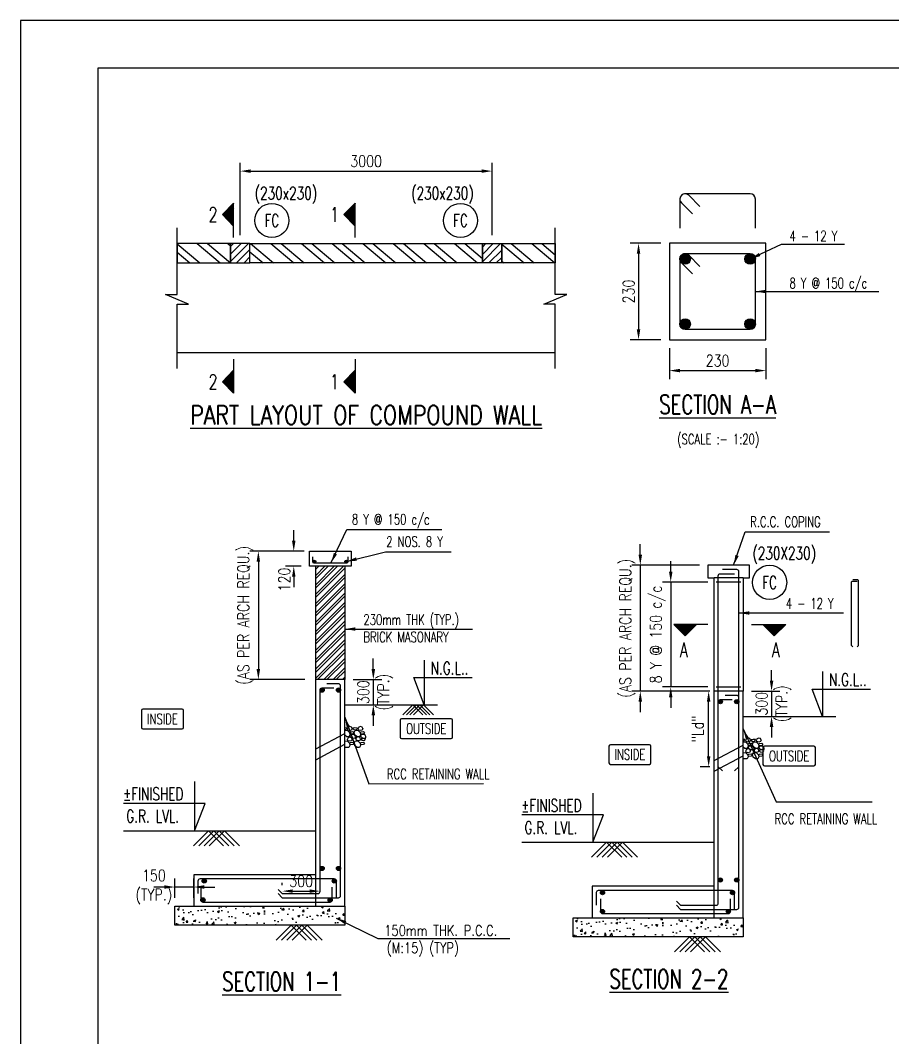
# Model space of a CAD drawing. Extents: x 345615 to 1272425, y -526289 to -156124.
# Drawn here: x 874834 to 895626, y -290520 to -266277 of the extents above; entities that cross this region are included whole.
import ezdxf
from ezdxf.enums import TextEntityAlignment as Align
from ezdxf.lldxf.tags import DXFTag

# ---------------------------------------------------------------- set-up
doc = ezdxf.new("R2010")
doc.units = 0
doc.header["$LTSCALE"] = 500
doc.header["$MEASUREMENT"] = 0
doc.header["$PDMODE"] = 35
doc.header["$PDSIZE"] = -15
doc.layers.get('DEFPOINTS').update_dxf_attribs({"color": 4})
for name, color, linetype in [('NO. BEAM', 3, 'Continuous'), ('S- PILE CAP', 4, 'Continuous'), ('S-BRECK LINE', 8, 'Continuous'), ('S-COLUMN', 1, 'Continuous'), ('S-COLUMN CIRCLE', 9, 'Continuous'), ('S-COLUMN HATCH', 8, 'Continuous'), ('S-COLUMN NO', 2, 'Continuous'), ('S-COLUMN SIZES', 2, 'Continuous'), ('S-CONCRET LINE', 4, 'Continuous'), ('S-DIM-1', 5, 'Continuous'), ('S-FOOTING', 4, 'Continuous'), ('S-HATCH', 253, 'Continuous'), ('S-LEVEL SECTION', 3, 'Continuous'), ('S-PCC', 9, 'Continuous'), ('S-REINFORCEMENT', 6, 'Continuous'), ('S-RETAINING WALL', 6, 'Continuous'), ('S-SECTION MARK', 1, 'Continuous'), ('S-STIRUPS)', 3, 'Continuous'), ('S-TEXT', 2, 'Continuous'), ('S-TEXT-1', 4, 'Continuous'), ('S-TITIL', 6, 'Continuous'), ('s_TITILE', 9, 'Continuous'), ('TITLE', 4, 'Continuous')]:
    doc.layers.add(name, color=color, linetype=linetype)
doc.layers.add('RIDE-PROFILE', color=8, linetype='Continuous', lineweight=25)
doc.styles.add('ROMANS', font='simplex.shx', dxfattribs={"width": 0.8, "height": 275, "bigfont": 'bigfont.shx'})
tags = doc.linetypes.add('HIDDEN', pattern=[0.375, 0.25, -0.125]).pattern_tags.tags
tags[6:7] = [DXFTag(74, 4), DXFTag(75, 0), DXFTag(340, '0'), DXFTag(46, 1.0), DXFTag(50, 0.0), DXFTag(44, 0.0), DXFTag(45, 0.0)]
tags[4:5] = [DXFTag(74, 4), DXFTag(75, 0), DXFTag(340, '0'), DXFTag(46, 1.0), DXFTag(50, 0.0), DXFTag(44, 0.0), DXFTag(45, 0.0)]
doc.dimstyles.new('dim10', dxfattribs={"dimtxt": 250, "dimasz": 250, "dimexe": 200, "dimexo": 200, "dimgap": 100, "dimtad": 1, "dimdec": 0, "dimlfac": 0.1, "dimzin": 0, "dimdsep": 46, "dimtxsty": 'ROMANS', "dimcen": 0, "dimclrd": 5, "dimclre": 5, "dimclrt": 4, "dimadec": 0, "dimazin": 0, "dimtfac": 1, "dimtdec": 0, "dimtix": 1, "dimtofl": 0, "dimtmove": 2, "dimatfit": 3, "dimfxl": 0, "dimtolj": 1, "dimtzin": 0, "dimlwd": -1, "dimlwe": -1, "dimarcsym": 0})
doc.dimstyles.new('dim100', dxfattribs={"dimtxt": 250, "dimasz": 250, "dimexe": 200, "dimexo": 200, "dimgap": 100, "dimtad": 1, "dimdec": 0, "dimzin": 0, "dimdsep": 46, "dimtxsty": 'ROMANS', "dimcen": 0, "dimclrd": 5, "dimclre": 5, "dimclrt": 4, "dimadec": 0, "dimazin": 0, "dimtfac": 1, "dimtdec": 0, "dimtix": 1, "dimtofl": 0, "dimtmove": 2, "dimatfit": 3, "dimfxl": 0, "dimtolj": 1, "dimtzin": 0, "dimlwd": -1, "dimlwe": -1, "dimarcsym": 0})
doc.dimstyles.new('dim33.33', dxfattribs={"dimtxt": 250, "dimasz": 250, "dimexe": 200, "dimexo": 200, "dimgap": 100, "dimtad": 1, "dimdec": 0, "dimlfac": 0.333331, "dimzin": 0, "dimdsep": 46, "dimtxsty": 'ROMANS', "dimcen": 0, "dimclrd": 5, "dimclre": 5, "dimclrt": 4, "dimadec": 0, "dimazin": 0, "dimtfac": 1, "dimtdec": 0, "dimtix": 1, "dimtofl": 0, "dimtmove": 2, "dimatfit": 3, "dimfxl": 0, "dimtolj": 1, "dimtzin": 0, "dimlwd": -1, "dimlwe": -1, "dimarcsym": 0})
doc.dimstyles.new('dim50', dxfattribs={"dimtxt": 250, "dimasz": 250, "dimexe": 200, "dimexo": 200, "dimgap": 100, "dimtad": 1, "dimdec": 0, "dimlfac": 0.5, "dimzin": 0, "dimdsep": 46, "dimtxsty": 'ROMANS', "dimcen": 0, "dimclrd": 5, "dimclre": 5, "dimclrt": 4, "dimadec": 0, "dimazin": 0, "dimtfac": 1, "dimtdec": 0, "dimtix": 1, "dimtofl": 0, "dimtmove": 2, "dimatfit": 3, "dimfxl": 0, "dimtolj": 1, "dimtzin": 0, "dimlwd": -1, "dimlwe": -1, "dimarcsym": 0})
pattern_1 = [(45, (-17436938.6, 1130986.1), (-88.38834765, 88.38834765), [])]

# ---------------------------------------------------------------- blocks, each defined once
blk = doc.blocks.new('*D951')
at = {"layer": 'DEFPOINTS', "color": 0}
for p in [(890304, -271589), (889569, -273889), (890304, -273889)]:
    blk.add_point(p, dxfattribs=at)
at = {"layer": 'S-DIM-1', "color": 5}
for p, q in [((890104, -271589), (889369, -271589)), ((889569, -271839), (889569, -273639)), ((890104, -273889), (889369, -273889))]:
    blk.add_line(p, q, dxfattribs=at)
for points in [[(889527, -271839), (889610, -271839), (889569, -271589)], [(889527, -273639), (889610, -273639), (889569, -273889)]]:
    blk.add_solid(points, dxfattribs=at)
at = {"layer": 'S-DIM-1', "color": 4, "insert": (889331, -272739), "char_height": 275, "attachment_point": 5, "rotation": 90, "style": 'ROMANS'}
blk.add_mtext('\\A1;230', dxfattribs=at)
blk = doc.blocks.new('*D952')
at = {"layer": 'DEFPOINTS', "color": 0}
for p in [(890304, -273889), (892604, -273889), (892604, -274624)]:
    blk.add_point(p, dxfattribs=at)
at = {"layer": 'S-DIM-1', "color": 5}
for p, q in [((890304, -274089), (890304, -274824)), ((892604, -274089), (892604, -274824)), ((890554, -274624), (892354, -274624))]:
    blk.add_line(p, q, dxfattribs=at)
for points in [[(890554, -274582), (890554, -274665), (890304, -274624)], [(892354, -274582), (892354, -274665), (892604, -274624)]]:
    blk.add_solid(points, dxfattribs=at)
at = {"layer": 'S-DIM-1', "color": 4, "insert": (891454, -274386), "char_height": 275, "attachment_point": 5, "style": 'ROMANS'}
blk.add_mtext('\\A1;230', dxfattribs=at)
blk = doc.blocks.new('*D962')
at = {"layer": 'DEFPOINTS', "color": 0}
for p in [(886076, -269870), (880076, -271598, -1), (886076, -271598, -1)]:
    blk.add_point(p, dxfattribs=at)
at = {"layer": 'S-TEXT-1', "color": 5}
for p, q in [((880076, -271398), (880076, -269670)), ((886076, -271398), (886076, -269670)), ((880326, -269870), (885826, -269870))]:
    blk.add_line(p, q, dxfattribs=at)
for points in [[(880326, -269828), (880326, -269912), (880076, -269870)], [(885826, -269828), (885826, -269912), (886076, -269870)]]:
    blk.add_solid(points, dxfattribs=at)
at = {"layer": 'S-TEXT-1', "color": 4, "insert": (883076, -269632), "char_height": 275, "attachment_point": 5, "style": 'ROMANS'}
blk.add_mtext('\\A1;3000', dxfattribs=at)
blk = doc.blocks.new('*D963')
at = {"layer": 'DEFPOINTS', "color": 0}
for p in [(881802, -278927), (880507, -281987), (881817, -281987)]:
    blk.add_point(p, dxfattribs=at)
at = {"layer": 'S-DIM-1', "color": 5}
for p, q in [((881602, -278927), (880307, -278927)), ((881617, -281987), (880307, -281987))]:
    blk.add_line(p, q, dxfattribs=at)
at = {"layer": 'S-DIM-1', "color": 5, "lineweight": -3}
blk.add_line((880507, -279177), (880507, -281737), dxfattribs=at)
at = {"layer": 'S-DIM-1', "color": 5}
for points in [[(880465, -279177), (880548, -279177), (880507, -278927)], [(880465, -281737), (880548, -281737), (880507, -281987)]]:
    blk.add_solid(points, dxfattribs=at)
at = {"layer": 'S-DIM-1', "color": 4, "insert": (880197, -280457), "char_height": 275, "attachment_point": 5, "rotation": 90, "style": 'ROMANS'}
blk.add_mtext('\\A1;(AS PER ARCH REQU.)', dxfattribs=at)
blk = doc.blocks.new('*D964')
at = {"layer": 'DEFPOINTS', "color": 0}
for p in [(878517, -286930), (878517, -287387), (878967, -287387)]:
    blk.add_point(p, dxfattribs=at)
at = {"layer": 'S-DIM-1', "color": 5}
for p, q in [((878517, -287187), (878517, -286730)), ((878967, -287187), (878967, -286730))]:
    blk.add_line(p, q, dxfattribs=at)
at = {"layer": 'S-DIM-1', "color": 5, "lineweight": -3}
for p, q in [((878267, -286930), (878017, -286930)), ((878967, -286930), (878517, -286930)), ((879217, -286930), (879467, -286930))]:
    blk.add_line(p, q, dxfattribs=at)
at = {"layer": 'S-DIM-1', "color": 5}
for points in [[(878267, -286888), (878267, -286971), (878517, -286930)], [(879217, -286888), (879217, -286971), (878967, -286930)]]:
    blk.add_solid(points, dxfattribs=at)
at = {"layer": 'S-DIM-1', "color": 4, "insert": (878017, -286930), "char_height": 275, "attachment_point": 5, "style": 'ROMANS'}
blk.add_mtext('\\A1;150\\P(TYP.)', dxfattribs=at)
blk = doc.blocks.new('*D965')
at = {"layer": 'DEFPOINTS', "color": 0}
for p in [(881727, -278927), (881351, -279287), (881727, -279287)]:
    blk.add_point(p, dxfattribs=at)
at = {"layer": 'S-DIM-1', "color": 5}
for p, q in [((881351, -278677), (881351, -278427)), ((881527, -278927), (881151, -278927)), ((881527, -279287), (881151, -279287)), ((881351, -279537), (881351, -279787))]:
    blk.add_line(p, q, dxfattribs=at)
for points in [[(881309, -278677), (881392, -278677), (881351, -278927)], [(881309, -279537), (881392, -279537), (881351, -279287)]]:
    blk.add_solid(points, dxfattribs=at)
at = {"layer": 'S-DIM-1', "color": 4, "insert": (881126, -279602), "char_height": 275, "attachment_point": 5, "rotation": 90, "style": 'ROMANS'}
blk.add_mtext('\\A1;120', dxfattribs=at)
blk = doc.blocks.new('*D966')
at = {"layer": 'DEFPOINTS', "color": 0}
for p in [(891220, -279263), (889611, -282263), (891370, -282263)]:
    blk.add_point(p, dxfattribs=at)
at = {"layer": 'S-DIM-1', "color": 5, "lineweight": -3}
for p, q in [((889611, -279013), (889611, -278763)), ((889611, -279263), (889611, -282263)), ((889611, -282513), (889611, -282763))]:
    blk.add_line(p, q, dxfattribs=at)
at = {"layer": 'S-DIM-1', "color": 5}
for p, q in [((891020, -279263), (889411, -279263)), ((891170, -282263), (889411, -282263))]:
    blk.add_line(p, q, dxfattribs=at)
for points in [[(889569, -279013), (889652, -279013), (889611, -279263)], [(889569, -282513), (889652, -282513), (889611, -282263)]]:
    blk.add_solid(points, dxfattribs=at)
at = {"layer": 'S-DIM-1', "color": 4, "insert": (889301, -280763), "char_height": 275, "attachment_point": 5, "rotation": 90, "style": 'ROMANS'}
blk.add_mtext('\\A1;(AS PER ARCH REQU.)', dxfattribs=at)
blk = doc.blocks.new('*D967')
at = {"layer": 'DEFPOINTS', "color": 0}
for p in [(891420, -279663), (890336, -282163), (891420, -282163)]:
    blk.add_point(p, dxfattribs=at)
at = {"layer": 'S-DIM-1', "color": 5, "lineweight": -3}
for p, q in [((890336, -279413), (890336, -279163)), ((890336, -279663), (890336, -282163)), ((890336, -282413), (890336, -282663))]:
    blk.add_line(p, q, dxfattribs=at)
at = {"layer": 'S-DIM-1', "color": 5}
for p, q in [((891220, -279663), (890136, -279663)), ((891220, -282163), (890136, -282163))]:
    blk.add_line(p, q, dxfattribs=at)
for points in [[(890294, -279413), (890378, -279413), (890336, -279663)], [(890294, -282413), (890378, -282413), (890336, -282163)]]:
    blk.add_solid(points, dxfattribs=at)
at = {"layer": 'S-DIM-1', "color": 4, "insert": (890027, -280913), "char_height": 275, "attachment_point": 5, "rotation": 90, "style": 'ROMANS'}
blk.add_mtext('\\A1;8 Y @ 150 c/c', dxfattribs=at)
blk = doc.blocks.new('*D970')
at = {"color": 5}
for p, q in [((891270, -282263), (891040, -282263)), ((891240, -283813), (891240, -282513)), ((891270, -284063), (891040, -284063))]:
    blk.add_line(p, q, dxfattribs=at)
for points in [[(891198, -282513), (891281, -282513), (891240, -282263)], [(891198, -283813), (891281, -283813), (891240, -284063)]]:
    blk.add_solid(points, dxfattribs=at)
at = {"layer": 'DEFPOINTS', "color": 0}
for p in [(891240, -282263), (891470, -282263), (891470, -284063)]:
    blk.add_point(p, dxfattribs=at)
at = {"color": 4, "insert": (890976, -283163), "char_height": 275, "attachment_point": 5, "rotation": 90, "style": 'ROMANS'}
blk.add_mtext('\\A1;"Ld"', dxfattribs=at)
blk = doc.blocks.new('*D971')
at = {"color": 5}
for p, q in [((881077, -286887), (881077, -286827)), ((881327, -287027), (881727, -287027)), ((881977, -286887), (881977, -286827))]:
    blk.add_line(p, q, dxfattribs=at)
for points in [[(881327, -286986), (881327, -287069), (881077, -287027)], [(881727, -286986), (881727, -287069), (881977, -287027)]]:
    blk.add_solid(points, dxfattribs=at)
at = {"layer": 'DEFPOINTS', "color": 0}
for p in [(881977, -287027), (881077, -287087), (881977, -287087)]:
    blk.add_point(p, dxfattribs=at)
at = {"color": 4, "insert": (881527, -286790), "char_height": 275, "attachment_point": 5, "style": 'ROMANS'}
blk.add_mtext('\\A1;300', dxfattribs=at)
blk = doc.blocks.new('A$C1DFA76C7')
at = {"color": 253, "linetype": 'Continuous'}
for p, q in [((-118, 485), (-78, 497)), ((-78, 497), (-37, 482)), ((136, 485), (176, 497)), ((176, 497), (217, 482)), ((-207, 258), (-179, 309)), ((-207, 228), (-207, 258)), ((-179, 309), (-113, 309)), ((-149, 378), (-174, 352)), ((-174, 352), (-154, 322)), ((-154, 322), (-90, 314)), ((-98, 370), (-149, 378)), ((-90, 251), (-144, 223)), ((-136, 449), (-121, 413)), ((-134, 449), (-118, 485)), ((-121, 413), (-78, 401)), ((-113, 309), (-80, 286)), ((-78, 352), (-98, 370)), ((-90, 314), (-78, 337)), ((-80, 286), (-90, 251)), ((-78, 401), (-35, 413)), ((-75, 355), (-78, 302)), ((-78, 337), (-78, 352)), ((-78, 302), (-57, 253)), ((-17, 408), (-75, 355)), ((-66, 239), (-26, 251)), ((-57, 253), (-4, 251)), ((-37, 482), (-22, 449)), ((-35, 413), (-22, 449)), ((-26, 251), (15, 236)), ((44, 403), (-17, 408)), ((-4, 449), (4, 469)), ((24, 418), (-4, 449)), ((-4, 251), (52, 294)), ((52, 474), (4, 469)), ((82, 424), (24, 418)), ((29, 258), (75, 309)), ((47, 228), (29, 258)), ((72, 358), (44, 403)), ((103, 462), (52, 474)), ((52, 294), (72, 358)), ((75, 309), (141, 309)), ((105, 378), (80, 352)), ((80, 352), (100, 322)), ((105, 449), (82, 424)), ((100, 322), (164, 314)), ((105, 449), (103, 462)), ((156, 370), (105, 378)), ((164, 251), (110, 223)), ((118, 449), (133, 413)), ((120, 449), (136, 485)), ((133, 413), (176, 401)), ((136, 231), (176, 243)), ((141, 309), (174, 286)), ((176, 352), (156, 370)), ((164, 314), (176, 337)), ((174, 286), (164, 251)), ((176, 401), (219, 413)), ((179, 355), (176, 302)), ((176, 337), (176, 352)), ((176, 302), (197, 253)), ((176, 243), (217, 228)), ((237, 408), (179, 355)), ((197, 253), (250, 251)), ((217, 482), (232, 449)), ((219, 413), (232, 449)), ((289, 404), (237, 408)), ((250, 449), (258, 469)), ((278, 418), (250, 449)), ((250, 251), (289, 281)), ((289, 473), (258, 469)), ((289, 420), (278, 418)), ((-144, 223), (-207, 228)), ((-201, 197), (-193, 217)), ((-173, 166), (-201, 197)), ((-145, 222), (-193, 217)), ((-149, 124), (-174, 98)), ((-174, 98), (-154, 68)), ((-114, 171), (-173, 166)), ((-154, 68), (-90, 60)), ((-98, 116), (-149, 124)), ((-94, 209), (-145, 222)), ((-92, 197), (-114, 171)), ((-78, 98), (-98, 116)), ((-92, 197), (-94, 209)), ((-90, 60), (-78, 83)), ((-84, 203), (-69, 168)), ((-82, 203), (-66, 239)), ((-75, 101), (-78, 48)), ((-78, 83), (-78, 98)), ((-78, 48), (-58, 0)), ((-17, 154), (-75, 101)), ((-69, 168), (-26, 155)), ((-26, 155), (17, 168)), ((44, 149), (-17, 154)), ((0, 0), (52, 40)), ((15, 236), (30, 203)), ((17, 168), (30, 203)), ((72, 104), (44, 149)), ((110, 223), (47, 228)), ((52, 40), (72, 104)), ((105, 124), (80, 98)), ((80, 98), (100, 68)), ((100, 68), (164, 60)), ((156, 116), (105, 124)), ((118, 195), (133, 159)), ((120, 195), (136, 231)), ((133, 159), (176, 147)), ((176, 98), (156, 116)), ((164, 60), (176, 83)), ((176, 147), (219, 159)), ((179, 101), (176, 48)), ((176, 83), (176, 98)), ((176, 48), (196, 0)), ((237, 154), (179, 101)), ((217, 228), (232, 195)), ((219, 159), (232, 195)), ((289, 150), (237, 154))]:
    blk.add_line(p, q, dxfattribs=at)
at = {"color": 253}
for p, q in [((196, 0), (289, 0, -10)), ((-58, 0), (0, 0))]:
    blk.add_line(p, q, dxfattribs=at)
blk = doc.blocks.new('*D994')
at = {"layer": 'DEFPOINTS', "color": 0}
for p in [(892060, -282263, -146076), (892060, -282863, -146076), (892739, -282863)]:
    blk.add_point(p, dxfattribs=at)
at = {"layer": 'S-DIM-1', "color": 5, "lineweight": -3}
for p, q in [((892739, -282013), (892739, -281763)), ((892739, -282263), (892739, -282863)), ((892739, -283113), (892739, -283363))]:
    blk.add_line(p, q, dxfattribs=at)
at = {"layer": 'S-DIM-1', "color": 5}
for p, q in [((892260, -282263), (892939, -282263)), ((892260, -282863), (892939, -282863))]:
    blk.add_line(p, q, dxfattribs=at)
for points in [[(892698, -282013), (892781, -282013), (892739, -282263)], [(892698, -283113), (892781, -283113), (892739, -282863)]]:
    blk.add_solid(points, dxfattribs=at)
at = {"layer": 'S-DIM-1', "color": 4, "char_height": 275, "rotation": 90, "style": 'ROMANS'}
for s, insert, attachment_point in [('\\A1;(TYP.)', (892839, -282563), 2), ('\\A1;300', (892639, -282563), 8)]:
    blk.add_mtext(s, dxfattribs=dict(at, insert=insert, attachment_point=attachment_point))
blk = doc.blocks.new('*D995')
at = {"layer": 'DEFPOINTS', "color": 0}
for p in [(882567, -281987, -146076), (882567, -282587, -146076), (883247, -282587)]:
    blk.add_point(p, dxfattribs=at)
at = {"layer": 'S-DIM-1', "color": 5, "lineweight": -3}
for p, q in [((883247, -281737), (883247, -281487)), ((883247, -281987), (883247, -282587)), ((883247, -282837), (883247, -283087))]:
    blk.add_line(p, q, dxfattribs=at)
at = {"layer": 'S-DIM-1', "color": 5}
for p, q in [((882767, -281987), (883447, -281987)), ((882767, -282587), (883447, -282587))]:
    blk.add_line(p, q, dxfattribs=at)
for points in [[(883205, -281737), (883289, -281737), (883247, -281987)], [(883205, -282837), (883289, -282837), (883247, -282587)]]:
    blk.add_solid(points, dxfattribs=at)
at = {"layer": 'S-DIM-1', "color": 4, "char_height": 275, "rotation": 90, "style": 'ROMANS'}
for s, insert, attachment_point in [('\\A1;(TYP.)', (883347, -282287), 2), ('\\A1;300', (883147, -282287), 8)]:
    blk.add_mtext(s, dxfattribs=dict(at, insert=insert, attachment_point=attachment_point))
blk = doc.blocks.new('zw$155A')
at = {"layer": 's_TITILE', "color": 7}
blk.add_lwpolyline([(0, 0), (88000, 0), (88000, 58000), (0, 58000)], close=True, dxfattribs=at)
at = {"layer": 's_TITILE', "color": 1}
blk.add_lwpolyline([(1300, 800), (78500, 800), (78500, 57200), (1300, 57200)], close=True, dxfattribs=at)

msp = doc.modelspace()

# ---------------------------------------------------------------- hatches: boundary and pattern name
at = {"layer": 'S-COLUMN HATCH'}
h = msp.add_hatch(dxfattribs=at)
h.set_pattern_fill('ANSI31', color=256, scale=1000, angle=360, style=0)
h.set_pattern_definition(pattern_1)
h.paths.add_polyline_path([(879846.396, -272057.994), (880306.396, -272057.994), (880306.396, -271597.994), (879846.396, -271597.994)])
h = msp.add_hatch(dxfattribs=at)
h.set_pattern_fill('ANSI31', color=256, scale=1000, angle=360, style=0)
h.set_pattern_definition(pattern_1)
h.paths.add_polyline_path([(886306.396, -272057.994), (885846.396, -272057.994), (885846.396, -271597.994), (886306.396, -271597.994)])
at = {"layer": 'S-HATCH'}
h = msp.add_hatch(dxfattribs=at)
h.set_pattern_fill('ANSI32', color=256, scale=1250, angle=275, style=0)
h.set_pattern_definition([(320, (-15551411.7, 836633.3), (301.306692, 359.083333), []), (320, (-15551392.4, 836413.17), (301.306692, 359.083333), [])])
h.paths.add_polyline_path([(879846.396, -272057.994), (879846.396, -271597.994), (878568.402, -271597.994), (878568.402, -272057.994)])
h = msp.add_hatch(dxfattribs=at)
h.set_pattern_fill('ANSI32', color=256, scale=1250, angle=275, style=0)
h.set_pattern_definition([(320, (-15552574.67, 836633.3), (301.306692, 359.083333), []), (320, (-15552555.4, 836413.17), (301.306692, 359.083333), [])])
h.paths.add_polyline_path([(880306.396, -272057.994), (880306.396, -271597.994), (885846.396, -271597.994), (885846.396, -272057.994)])
h = msp.add_hatch(dxfattribs=at)
h.set_pattern_fill('ANSI32', color=256, scale=1250, angle=275, style=0)
h.set_pattern_definition([(320, (-15556568.62, 836633.3), (301.306692, 359.083333), []), (320, (-15556549.36, 836413.17), (301.306692, 359.083333), [])])
h.paths.add_polyline_path([(886306.396, -272057.994), (886306.396, -271597.994), (887584.389, -271597.994), (887584.389, -272057.994)])
h = msp.add_hatch(dxfattribs=at)
h.set_pattern_fill('ANSI32', color=256, scale=420, style=0)
h.set_pattern_definition([(45, (-7809319.99, 118816.46), (-111.369318, 111.369318), []), (45, (-7809245.74, 118816.46), (-111.369318, 111.369318), [])])
h.paths.add_polyline_path([(882567.302, -280637.155), (882567.302, -279287.155), (881877.302, -279287.155), (881877.302, -280637.155)])
h.paths.add_polyline_path([(882567.302, -280637.155), (881877.302, -280637.155), (881877.302, -281987.155), (882567.302, -281987.155)])
at = {"layer": 'S-PCC', "linetype": 'ByBlock'}
h = msp.add_hatch(dxfattribs=at)
h.set_pattern_fill('AR-CONC,_O', color=256, scale=66.666667)
h.set_pattern_definition([(50, (-16222040.12, 123940), (478.173455, -41.834757), [50, -550]), (355, (-16222040.1, 123940), (-92.500889, 501.461422), [40, -440]), (100.4514445, (-16222000.28, 123936.53), (385.672564, 459.626661), [42.493461, -467.428075]), (46.1842, (-16222040.1, 124073.35), (711.49422, -110.346187), [75, -825]), (96.6356355, (-16221980.8, 124064.15), (623.107964, 649.4124), [63.740228, -701.142507]), (351.184164, (-16222040.1, 124073.35), (623.107963, 649.4124), [60, -660]), (21, (-16221973.46, 124040), (397.938035, -268.412594), [50, -550]), (326, (-16221973.46, 124040), (162.210221, 483.433363), [40, -440]), (71.4514447, (-16221940.3, 124017.65), (560.148251, 215.020769), [42.49346, -467.428075]), (37.5, (-16222040.12, 123940.02), (8.1065702, 221.9292359), [0, -434.6666667, 0, -446.6666667, 0, -441.6666667]), (7.5, (-16222040.12, 123940.02), (175.3796916, 262.9411413), [0, -254.6666667, 0, -424.6666667, 0, -168.3333333]), (327.5, (-16222188.79, 123940.02), (355.8816241, -15.0365812), [0, -166.6666667, 0, -520, 0, -690]), (317.5, (-16222255.46, 123940), (388.7907796, 66.736655), [0, -216.6666667, 0, -345.3333333, 0, -490])])
h.paths.add_polyline_path([(878517.302, -287837.252), (878517.302, -287387.252), (882567.302, -287387.155), (882567.302, -287837.155)])
h = msp.add_hatch(dxfattribs=at)
h.set_pattern_fill('AR-CONC,_O', color=256, scale=66.666667)
h.set_pattern_definition([(50, (-16212547.86, 123663.67), (478.173455, -41.834757), [50, -550]), (355, (-16212547.86, 123663.67), (-92.500889, 501.461422), [40, -440]), (100.4514445, (-16212508, 123660.2), (385.672564, 459.626661), [42.493461, -467.428075]), (46.1842, (-16212547.86, 123797), (711.49422, -110.346187), [75, -825]), (96.6356355, (-16212488.6, 123787.8), (623.107964, 649.4124), [63.740228, -701.142507]), (351.184164, (-16212547.9, 123797), (623.107963, 649.4124), [60, -660]), (21, (-16212481.2, 123763.67), (397.938035, -268.412594), [50, -550]), (326, (-16212481.2, 123763.67), (162.210221, 483.433363), [40, -440]), (71.4514447, (-16212448.04, 123741.3), (560.148251, 215.020769), [42.49346, -467.428075]), (37.5, (-16212547.86, 123663.67), (8.1065702, 221.9292359), [0, -434.6666667, 0, -446.6666667, 0, -441.6666667]), (7.5, (-16212547.86, 123663.67), (175.3796916, 262.9411413), [0, -254.6666667, 0, -424.6666667, 0, -168.3333333]), (327.5, (-16212696.53, 123663.67), (355.8816241, -15.0365812), [0, -166.6666667, 0, -520, 0, -690]), (317.5, (-16212763.2, 123663.67), (388.7907796, 66.736655), [0, -216.6666667, 0, -345.3333333, 0, -490])])
h.paths.add_polyline_path([(888009.562, -288113.594), (888009.562, -287663.594), (892059.562, -287663.497), (892059.562, -288113.497)])
at = {"layer": 'S-SECTION MARK'}
h = msp.add_hatch(dxfattribs=at)
h.set_pattern_fill('ANSI31', color=256, scale=172.406964, angle=270, style=0)
h.set_pattern_definition([(315, (878078.542, -195195.843), (15.2387667, 15.2387667), [])])
h.paths.add_polyline_path([(879650.391, -270907.001), (879917.52, -270635.136), (879917.52, -271178.867)])
h = msp.add_hatch(dxfattribs=at)
h.set_pattern_fill('ANSI31', color=256, scale=172.406964, angle=270, style=0)
h.set_pattern_definition([(315, (880973.85, -195195.843), (15.2387667, 15.2387667), [])])
h.paths.add_polyline_path([(882545.698, -270907.001), (882812.828, -270635.136), (882812.828, -271178.867)])
h = msp.add_hatch(dxfattribs=at)
h.set_pattern_fill('ANSI31', color=256, scale=172.406964, angle=270, style=0)
h.set_pattern_definition([(315, (878078.542, -197105.843), (15.2387667, 15.2387667), [])])
h.paths.add_polyline_path([(879650.391, -274888.986), (879917.52, -275160.852), (879917.52, -274617.121)])
h = msp.add_hatch(dxfattribs=at)
h.set_pattern_fill('ANSI31', color=256, scale=172.406964, angle=270, style=0)
h.set_pattern_definition([(315, (880973.85, -197105.843), (15.2387667, 15.2387667), [])])
h.paths.add_polyline_path([(882545.698, -274888.986), (882812.828, -275160.852), (882812.828, -274617.121)])
at = {"layer": 'S-SECTION MARK', "ltscale": 5}
h = msp.add_hatch(dxfattribs=at)
h.set_pattern_fill('ANSI31', color=256, scale=172.406964, angle=180, style=0)
h.set_pattern_definition([(225, (967455.69, -278836.063), (15.2387667, -15.2387667), [])])
h.paths.add_polyline_path([(890678.569, -280942.17), (890406.704, -280675.041), (890950.434, -280675.041)])
h = msp.add_hatch(dxfattribs=at)
h.set_pattern_fill('ANSI31', color=256, scale=172.406964, angle=180, style=0)
h.set_pattern_definition([(225, (967401.692, -278836.063), (15.2387667, -15.2387667), [])])
h.paths.add_polyline_path([(892804.551, -280942.17), (893076.417, -280675.041), (892532.686, -280675.041)])

# ---------------------------------------------------------------- linework, layer by layer
at = {"layer": 'NO. BEAM', "color": 7}
for points, elevation in [([(878687.257, -282692.272), (877753.924, -282692.272, 0.414213562), (877720.59, -282725.605), (877720.59, -283125.605, 0.414213562), (877753.924, -283158.939), (878687.257, -283158.939, 0.414213562), (878720.59, -283125.605), (878720.59, -282725.605, 0.414213562)], 48.674), ([(885099.795, -282923.561), (883916.461, -282923.561, 0.414213562), (883883.128, -282956.895), (883883.128, -283356.895, 0.414213562), (883916.461, -283390.228), (885099.795, -283390.228, 0.414213562), (885133.128, -283356.895), (885133.128, -282956.895, 0.414213562)], 48.674), ([(889829.748, -283540.165), (888896.415, -283540.165, 0.414213562), (888863.081, -283573.498), (888863.081, -283973.498, 0.414213562), (888896.415, -284006.832), (889829.748, -284006.832, 0.414213562), (889863.081, -283973.498), (889863.081, -283573.498, 0.414213562)], -146066.97), ([(893750.585, -283574.695), (892567.252, -283574.695, 0.414213562), (892533.919, -283608.029), (892533.919, -284008.029, 0.414213562), (892567.252, -284041.362), (893750.585, -284041.362, 0.414213562), (893783.919, -284008.029), (893783.919, -283608.029, 0.414213562)], -146066.97)]:
    msp.add_lwpolyline(points, format="xyb", close=True, dxfattribs=dict(at, elevation=elevation))
at = {"layer": 'RIDE-PROFILE', "color": 2, "linetype": 'HIDDEN', "ltscale": 1000}
for p, q in [((881877.302, -283640.521, 9.871), (882567.302, -283273.178, 9.871)), ((881877.302, -283895.421, 9.871), (882567.302, -283528.077, 9.871)), ((891369.563, -283916.863, -146105.773), (892059.563, -283549.52, -146105.773)), ((891369.563, -284171.763, -146105.773), (892059.563, -283804.419, -146105.773))]:
    msp.add_line(p, q, dxfattribs=at)
at = {"layer": 'S- PILE CAP', "color": 8, "linetype": 'HIDDEN', "ltscale": 1500}
for p, q in [((881877.302, -287387.155, 9.84), (881877.302, -286637.155, 9.84)), ((891369.562, -287663.497, -146105.804), (891369.562, -286913.497, -146105.804))]:
    msp.add_line(p, q, dxfattribs=at)
at = {"layer": 'S-BRECK LINE', "elevation": -1.253}
for points in [[(878568.402, -274572.994), (878568.402, -273038.493), (878843.149, -273038.493), (878293.654, -272812.862), (878568.402, -272812.862), (878568.402, -271222.994)], [(887584.389, -274572.994), (887584.389, -273038.493), (887309.642, -273038.493), (887859.137, -272812.862), (887584.389, -272812.862), (887584.389, -271222.994)]]:
    msp.add_lwpolyline(points, dxfattribs=at)
at = {"layer": 'S-COLUMN', "color": 4}
for p, q in [((881877.302, -281948.152, 9.84), (881877.302, -279287.155, 9.84)), ((891369.562, -282224.493, -146105.804), (891369.562, -279563.497, -146105.804))]:
    msp.add_line(p, q, dxfattribs=at)
at = {"layer": 'S-COLUMN', "color": 8, "linetype": 'HIDDEN', "ltscale": 750}
msp.add_line((892059.562, -279563.497, -146105.804), (891369.562, -279563.497, -146105.804), dxfattribs=at)
at = {"layer": 'S-COLUMN', "elevation": -1.253}
for points in [[(879846.396, -272057.994), (880306.396, -272057.994), (880306.396, -271597.994), (879846.396, -271597.994)], [(886306.396, -272057.994), (885846.396, -272057.994), (885846.396, -271597.994), (886306.396, -271597.994)]]:
    msp.add_lwpolyline(points, close=True, dxfattribs=at)
at = {"layer": 'S-COLUMN', "color": 4, "ltscale": 5, "elevation": 9.84}
msp.add_lwpolyline([(890303.843, -271588.744), (890303.843, -273888.744), (892603.843, -273888.744), (892603.843, -271588.744)], close=True, dxfattribs=at)
at = {"layer": 'S-COLUMN', "color": 4}
for points, elevation in [([(881877.302, -281987.155), (881877.302, -279287.155)], 9.84), ([(882567.302, -279287.155), (882567.302, -281987.155)], 9.84), ([(891369.562, -282263.497), (891369.562, -279563.497)], -146105.804), ([(892059.562, -279563.497), (892059.562, -282263.497)], -146105.804)]:
    msp.add_lwpolyline(points, dxfattribs=dict(at, elevation=elevation))
at = {"layer": 'S-COLUMN CIRCLE'}
for centre in [(880828.921, -271045.519, -1.253), (885323.87, -271045.519, -1.253), (892692.087, -279671.023, -146105.804)]:
    msp.add_circle(centre, 407.525, dxfattribs=at)
at = {"layer": 'S-CONCRET LINE'}
msp.add_line((887584.389, -274197.994, -1.253), (878568.402, -274197.994, -1.253), dxfattribs=at)
for points, elevation in [([(879846.396, -272057.994), (879846.396, -271597.994), (878568.402, -271597.994), (878568.402, -272057.994)], -1.253), ([(880306.396, -272057.994), (880306.396, -271597.994), (885846.396, -271597.994), (885846.396, -272057.994)], -1.253), ([(886306.396, -272057.994), (886306.396, -271597.994), (887584.389, -271597.994), (887584.389, -272057.994)], -1.253), ([(881727.302, -279287.155), (881727.302, -278927.155), (882717.302, -278927.155), (882717.302, -279287.155)], 9.84)]:
    msp.add_lwpolyline(points, close=True, dxfattribs=dict(at, elevation=elevation))
at = {"layer": 'S-CONCRET LINE', "elevation": -146105.804}
for points in [[(891219.562, -279263.497), (891219.562, -279563.497), (891369.562, -279563.497)], [(892059.562, -279563.497), (892209.562, -279563.497), (892209.562, -279263.497), (891219.562, -279263.497)]]:
    msp.add_lwpolyline(points, dxfattribs=at)
at = {"layer": 'S-FOOTING'}
for points, elevation in [([(881877.302, -286637.155), (878967.302, -286637.252), (878967.302, -287387.252), (882567.302, -287387.155)], 9.84), ([(891369.562, -286913.497), (888459.562, -286913.594), (888459.562, -287663.594), (892059.562, -287663.497)], -146105.804)]:
    msp.add_lwpolyline(points, dxfattribs=dict(at, elevation=elevation))
at = {"layer": 'S-LEVEL SECTION'}
for p, q in [((882567.302, -282587.155, 9.84), (884777.004, -282587.155, 9.84)), ((892059.563, -282863.497, -146105.804), (894269.264, -282863.497, -146105.804)), ((877291.56, -285587.155, 9.84), (881877.302, -285587.155, 9.84)), ((886783.821, -285863.497, -146105.804), (891369.563, -285863.497, -146105.804))]:
    msp.add_line(p, q, dxfattribs=at)
for points, elevation in [([(884462.061, -281520.817), (884462.061, -282587.155), (884212.061, -281937.155), (885605.792, -281937.155)], 9.84), ([(893954.322, -281797.159), (893954.322, -282863.497), (893704.322, -282213.497), (895098.053, -282213.497)], -146105.804), ([(878988.65, -284416.756), (878988.65, -285587.155), (879238.65, -284937.155), (877292.301, -284937.155)], 9.84), ([(888480.91, -284693.098), (888480.91, -285863.497), (888730.91, -285213.497), (886784.562, -285213.497)], -146105.804)]:
    msp.add_lwpolyline(points, dxfattribs=dict(at, elevation=elevation))
at = {"layer": 'S-PCC'}
for points, elevation in [([(884426.985, -282825.804), (884188.337, -282587.155), (883949.688, -282825.804)], 9.84), ([(884511.36, -282825.804), (884272.712, -282587.155), (884034.063, -282825.804)], 9.84), ([(884595.735, -282825.804), (884357.087, -282587.155), (884118.438, -282825.804)], 9.84), ([(884680.11, -282825.804), (884441.462, -282587.155), (884202.813, -282825.804)], 9.84), ([(878958.377, -285945.128), (879316.35, -285587.155), (879674.323, -285945.128)], 9.84), ([(879084.94, -285945.128), (879442.913, -285587.155), (879800.886, -285945.128)], 9.84), ([(879211.502, -285945.128), (879569.475, -285587.155), (879927.448, -285945.128)], 9.84), ([(879338.065, -285945.128), (879696.038, -285587.155), (880054.011, -285945.128)], 9.84), ([(888450.638, -286221.47), (888808.611, -285863.497), (889166.583, -286221.47)], -146105.804), ([(888577.2, -286221.47), (888935.173, -285863.497), (889293.146, -286221.47)], -146105.804), ([(888703.763, -286221.47), (889061.736, -285863.497), (889419.708, -286221.47)], -146105.804), ([(888830.325, -286221.47), (889188.298, -285863.497), (889546.271, -286221.47)], -146105.804), ([(881649.067, -288195.162), (881291.094, -287837.19), (880933.122, -288195.162)], 9.84), ([(881775.63, -288195.162), (881417.657, -287837.19), (881059.684, -288195.162)], 9.84), ([(881902.192, -288195.162), (881544.219, -287837.19), (881186.247, -288195.162)], 9.84), ([(882028.755, -288195.162), (881670.782, -287837.19), (881312.809, -288195.162)], 9.84), ([(891141.326, -288471.504), (890783.354, -288113.531), (890425.381, -288471.504)], -146105.804), ([(891267.889, -288471.504), (890909.916, -288113.531), (890551.943, -288471.504)], -146105.804), ([(891394.451, -288471.504), (891036.479, -288113.531), (890678.506, -288471.504)], -146105.804), ([(891521.014, -288471.504), (891163.041, -288113.531), (890805.068, -288471.504)], -146105.804)]:
    msp.add_lwpolyline(points, dxfattribs=dict(at, elevation=elevation))
for points, elevation in [([(878517.302, -287837.252), (878517.302, -287387.252), (882567.302, -287387.155), (882567.302, -287837.155)], 9.84), ([(888009.562, -288113.594), (888009.562, -287663.594), (892059.562, -287663.497), (892059.562, -288113.497)], -146105.804)]:
    msp.add_lwpolyline(points, close=True, dxfattribs=dict(at, elevation=elevation))
at = {"layer": 'S-REINFORCEMENT', "color": 8, "const_width": 125, "elevation": 9.84}
for points in [[(890678.843, -271901.231, -1), (890678.843, -272026.231, -1)], [(892228.845, -271901.232, 1), (892228.845, -272026.232, 1)], [(890678.842, -273576.256, 1), (890678.842, -273451.256, 1)], [(892228.845, -273576.256, -1), (892228.845, -273451.256, -1)]]:
    msp.add_lwpolyline(points, format="xyb", close=True, dxfattribs=at)
at = {"layer": 'S-REINFORCEMENT', "color": 5, "elevation": 9.84}
msp.add_lwpolyline([(882642.302, -279062.155), (882642.302, -279174.655, -0.414213562), (882604.802, -279212.155), (881839.802, -279212.155, -0.414213562), (881802.302, -279174.655), (881802.302, -279062.155)], format="xyb", dxfattribs=at)
at = {"layer": 'S-REINFORCEMENT', "color": 5, "const_width": 37.5, "elevation": 9.84}
for points in [[(881821.052, -279174.655, 1), (881858.552, -279174.655, 1)], [(882623.552, -279174.655, -1), (882586.052, -279174.655, -1)]]:
    msp.add_lwpolyline(points, format="xyb", close=True, dxfattribs=at)
at = {"layer": 'S-REINFORCEMENT', "color": 5, "ltscale": 10}
for points, elevation in [([(891469.562, -284063.497), (891569.562, -284163.497), (891469.562, -284063.497), (891469.562, -279513.497, -0.414213562), (891519.562, -279463.497), (891859.562, -279463.497)], -146105.804), ([(891859.562, -284163.497), (891959.562, -284063.497), (891959.562, -279413.497, 0.414213562), (891909.562, -279363.497), (891569.562, -279363.497)], -146105.804), ([(894646.062, -281176.026), (894679.395, -281209.36), (894646.062, -281176.026), (894646.062, -279659.36, -0.414213562), (894662.728, -279642.693), (894776.062, -279642.693)], -146105.804), ([(894776.062, -281209.36), (894809.395, -281176.026), (894809.395, -279626.026, 0.414213562), (894792.728, -279609.36), (894679.395, -279609.36)], -146105.804), ([(880977.302, -287087.155), (881077.302, -287187.155), (882417.302, -287187.155, 0.414213562), (882467.302, -287137.155), (882467.302, -282137.155, 0.414213562), (882417.302, -282087.155), (882137.302, -282087.155)], 9.84), ([(880977.302, -286987.155), (881077.302, -287087.155), (881927.302, -287087.155, 0.414213562), (881977.302, -287037.155), (881977.302, -282237.155, -0.414213562), (882027.302, -282187.155), (882307.302, -282187.155)], 9.84), ([(890469.562, -287363.497), (890569.562, -287463.497), (891909.562, -287463.497, 0.414213562), (891959.562, -287413.497), (891959.562, -282413.497, 0.414213562), (891909.562, -282363.497), (891629.562, -282363.497)], -146105.804), ([(890469.562, -287263.497), (890569.562, -287363.497), (891419.562, -287363.497, 0.414213562), (891469.562, -287313.497), (891469.562, -282513.497, -0.414213562), (891519.562, -282463.497), (891799.562, -282463.497)], -146105.804), ([(882367.302, -287187.155), (882367.302, -286787.155, 0.414213562), (882317.302, -286737.155), (879117.302, -286737.252, 0.414213562), (879067.302, -286787.252), (879067.302, -287087.252)], 9.84), ([(879135.659, -286937.252), (879135.659, -287237.252, 0.414213562), (879185.659, -287287.252), (882217.302, -287287.155, 0.414213562), (882267.302, -287237.155), (882267.302, -286937.155)], 9.84), ([(891859.562, -287463.497), (891859.562, -287063.497, 0.414213562), (891809.562, -287013.497), (888609.562, -287013.594, 0.414213562), (888559.562, -287063.594), (888559.562, -287363.594)], -146105.804), ([(888659.562, -287213.594), (888659.562, -287513.594, 0.414213562), (888709.561, -287563.594), (891709.562, -287563.497, 0.414213562), (891759.562, -287513.497), (891759.562, -287213.497)], -146105.804)]:
    msp.add_lwpolyline(points, format="xyb", dxfattribs=dict(at, elevation=elevation))
at = {"layer": 'S-REINFORCEMENT', "color": 5, "ltscale": 10, "const_width": 50}
for points, elevation in [([(882002.302, -282237.155, 1), (882052.302, -282237.155, 1)], 9.84), ([(882392.302, -282237.155, 1), (882442.302, -282237.155, 1)], 9.84), ([(891494.562, -282513.497, 1), (891544.562, -282513.497, 1)], -146105.804), ([(891884.562, -282513.497, 1), (891934.562, -282513.497, 1)], -146105.804), ([(882002.302, -286487.154, 1), (882052.302, -286487.154, 1)], 9.84), ([(882392.302, -286487.154, 1), (882442.302, -286487.154, 1)], 9.84), ([(879242.302, -286787.252, 1), (879192.302, -286787.252, 1)], -2.203), ([(882292.302, -286787.155, -1), (882342.302, -286787.155, -1)], 9.84), ([(891494.562, -286763.496, 1), (891544.562, -286763.496, 1)], -146105.804), ([(891884.562, -286763.496, 1), (891934.562, -286763.496, 1)], -146105.804), ([(888734.562, -287063.594, 1), (888684.562, -287063.594, 1)], -146117.847), ([(891784.562, -287063.497, -1), (891834.562, -287063.497, -1)], -146105.804), ([(879210.659, -287237.252, -1), (879160.659, -287237.252, -1)], -2.203), ([(882242.302, -287237.155, -1), (882192.302, -287237.155, -1)], 9.84), ([(888734.562, -287513.594, -1), (888684.562, -287513.594, -1)], -146117.847), ([(891734.562, -287513.497, -1), (891684.562, -287513.497, -1)], -146105.804)]:
    msp.add_lwpolyline(points, format="xyb", close=True, dxfattribs=dict(at, elevation=elevation))
at = {"layer": 'S-REINFORCEMENT', "color": 8}
for centre in [(890678.843, -271963.731, 9.84), (892228.845, -271963.732, 9.84), (890678.842, -273513.756, 9.84), (892228.845, -273513.756, 9.84)]:
    msp.add_circle(centre, 125, dxfattribs=at)
at = {"layer": 'S-REINFORCEMENT', "color": 5}
for centre in [(881839.802, -279174.655, 9.84), (882604.802, -279174.655, 9.84)]:
    msp.add_circle(centre, 37.5, dxfattribs=at)
at = {"layer": 'S-REINFORCEMENT', "color": 5, "ltscale": 10}
for centre in [(882027.302, -282237.155, 9.84), (882417.302, -282237.155, 9.84), (891519.562, -282513.497, -146105.804), (891909.562, -282513.497, -146105.804), (882027.302, -286487.154, 9.84), (882417.302, -286487.154, 9.84), (879217.302, -286787.252, -2.203), (882317.302, -286787.155, 9.84), (891519.562, -286763.496, -146105.804), (891909.562, -286763.496, -146105.804), (888709.562, -287063.594, -146117.847), (891809.562, -287063.497, -146105.804), (879185.659, -287237.252, -2.203), (882217.302, -287237.155, 9.84), (888709.562, -287513.594, -146117.847), (891709.562, -287513.497, -146105.804)]:
    msp.add_circle(centre, 50, dxfattribs=at)
at = {"layer": 'S-RETAINING WALL', "color": 4}
for p, q in [((882567.302, -281987.155, 9.84), (881877.302, -281987.155, 9.84)), ((892059.562, -282263.497, -146105.804), (891369.562, -282263.497, -146105.804))]:
    msp.add_line(p, q, dxfattribs=at)
for points, elevation in [([(881877.302, -286637.155), (881877.302, -281987.155)], 9.84), ([(882567.302, -287387.155), (882567.302, -281987.155)], 9.84), ([(891369.562, -286913.497), (891369.562, -282263.497)], -146105.804), ([(892059.562, -287663.497), (892059.562, -282263.497)], -146105.804)]:
    msp.add_lwpolyline(points, dxfattribs=dict(at, elevation=elevation))
at = {"layer": 'S-SECTION MARK'}
for p, q in [((879650.391, -270907.001, -1.253), (879917.52, -270635.136, -1.253)), ((879917.52, -271447.994, -1.253), (879917.52, -270635.136, -1.253)), ((882545.698, -270907.001, -1.253), (882812.828, -270635.136, -1.253)), ((882812.828, -271447.994, -1.253), (882812.828, -270635.136, -1.253)), ((879917.52, -271178.867, -1.253), (879650.391, -270907.001, -1.253)), ((882812.828, -271178.867, -1.253), (882545.698, -270907.001, -1.253)), ((879917.52, -274347.994, -1.253), (879917.52, -275160.852, -1.253)), ((882812.828, -274347.994, -1.253), (882812.828, -275160.852, -1.253)), ((879917.52, -274617.121, -1.253), (879650.391, -274888.986, -1.253)), ((882812.828, -274617.121, -1.253), (882545.698, -274888.986, -1.253)), ((879650.391, -274888.986, -1.253), (879917.52, -275160.852, -1.253)), ((882545.698, -274888.986, -1.253), (882812.828, -275160.852, -1.253)), ((891219.562, -280675.041, -146105.804), (890406.704, -280675.041, -146105.804)), ((890406.704, -280675.041, -146105.804), (890678.569, -280942.17, -146105.804)), ((890950.434, -280675.041, -146105.804), (890678.569, -280942.17, -146105.804)), ((892263.559, -280675.041, -146105.804), (893076.417, -280675.041, -146105.804)), ((892532.686, -280675.041, -146105.804), (892804.551, -280942.17, -146105.804)), ((893076.417, -280675.041, -146105.804), (892804.551, -280942.17, -146105.804))]:
    msp.add_line(p, q, dxfattribs=at)
at = {"layer": 'S-STIRUPS)', "color": 2, "ltscale": 750}
for p, q in [((892009.562, -279663.497, -146105.804), (891419.562, -279663.497, -146105.804)), ((892009.562, -282163.497, -146105.804), (891419.562, -282163.497, -146105.804))]:
    msp.add_line(p, q, dxfattribs=at)
at = {"layer": 'S-STIRUPS)', "color": 8, "elevation": 9.84}
for points in [[(891032.396, -270711.641), (890767.229, -270446.472, 0.668179418), (890553.843, -270534.863), (890553.843, -271228.645)], [(892353.844, -271228.644), (892353.844, -270534.863, 0.414213562), (892228.844, -270409.863), (890678.845, -270409.862, 0.668179418), (890590.453, -270623.247), (890855.619, -270888.416)], [(891032.396, -272140.511), (890767.23, -271875.343, 0.668179418), (890553.844, -271963.733), (890553.843, -273513.754, 0.414213562), (890678.843, -273638.754), (892228.843, -273638.755, 0.414213562), (892353.843, -273513.755), (892353.844, -271963.734, 0.414213562), (892228.844, -271838.734), (890678.845, -271838.733, 0.668179418), (890590.453, -272052.119), (890855.619, -272317.287)]]:
    msp.add_lwpolyline(points, format="xyb", dxfattribs=at)

# ---------------------------------------------------------------- block references
at = {"xscale": 1.420454545454545, "yscale": 1.420454545454545, "zscale": 1.420454545454545}
msp.add_blockref('zw$155A', (874833.83, -348663.35), dxfattribs=at)
at = {"color": 0, "xscale": -1}
for p in [(882862.241, -283602.427, 28.835), (892354.501, -283878.769, -146086.809)]:
    msp.add_blockref('A$C1DFA76C7', p, dxfattribs=at)

# ---------------------------------------------------------------- texts
at = {"layer": 'S-COLUMN NO', "style": 'ROMANS', "width": 0.7}
for p in [(880421.396, -270395.519, -1.253), (884151.396, -270395.519, -1.253)]:
    msp.add_text('(230x230)', height=300, dxfattribs=at).set_placement(p, align=Align.MIDDLE_LEFT)
for p in [(880828.921, -271045.519, -1.253), (885323.87, -271045.519, -1.253), (892692.087, -279671.023, -146105.804)]:
    msp.add_text('FC', height=300, dxfattribs=at).set_placement(p, align=Align.MIDDLE)
at = {"layer": 'S-COLUMN SIZES', "style": 'ROMANS', "width": 0.7}
msp.add_text('(230X230)', height=300, dxfattribs=at).set_placement((892284.562, -278976.165, -146105.804), align=Align.MIDDLE_LEFT)
at = {"layer": 'S-LEVEL SECTION', "style": 'ROMANS', "width": 0.7}
for s, p in [('N.G.L..', (884614.866, -281712.155, 9.84)), ('N.G.L..', (894107.127, -281988.497, -146105.804)), ('%%PFINISHED ', (877278.988, -284712.155, 9.84)), ('%%PFINISHED ', (886771.248, -284988.497, -146105.804)), ('G.R. LVL.', (877358.633, -285238.765, 9.84)), ('G.R. LVL.', (886850.893, -285515.107, -146105.804))]:
    msp.add_text(s, height=300, dxfattribs=at).set_placement(p, align=Align.MIDDLE_LEFT)
at = {"layer": 'S-SECTION MARK', "style": 'ROMANS', "width": 0.7}
for s, p in [('2', (879427.608, -270905.64, -1.253)), ('1', (882322.916, -270905.64, -1.253)), ('2', (879427.608, -274890.348, -1.253)), ('1', (882322.916, -274890.348, -1.253)), ('A', (890645.626, -281278.301, -146105.804)), ('A', (892837.495, -281278.301, -146105.804))]:
    msp.add_text(s, height=350, dxfattribs=at).set_placement(p, align=Align.MIDDLE)
at = {"layer": 'S-TEXT', "style": 'ROMANS', "width": 0.7}
msp.add_text('(SCALE :- 1:20)', height=250, dxfattribs=at).set_placement((891468.003, -276255.643, 9.84), align=Align.MIDDLE_CENTER)
at = {"layer": 'S-TEXT-1', "style": 'ROMANS'}
for s, width, p in [('4 - 12 Y', 0.7, (893166.856, -271414.13, 9.84)), ('8 Y @ 150 c/c', 0.7, (893166.856, -272538.745, 9.84)), ('8 Y @ 150 c/c', 0.7, (882737.802, -278166.401, 9.84)), ('R.C.C. COPING', 0.7, (892230.062, -278229.243, -146105.804)), ('2 NOS. 8 Y', 0.7, (883555.913, -278700.923, 9.84)), ('4 - 12 Y', 0.7, (893078.896, -280174.541, -146105.804)), ('230mm THK (TYP.)', 0.7, (883010.637, -280557.728, 9.84)), ('BRICK MASONARY', 0.7, (883010.637, -280972.014, 9.84)), ('RCC RETAINING WALL', 0.7, (883571.933, -284235.392, 9.84)), ('RCC RETAINING WALL', 0.7, (892812.941, -285304.723, -146105.804)), ('150mm THK. P.C.C.', 0.8, (883508.975, -287965.87, 199.426)), ('(M:15) (TYP)', 0.8, (883567.732, -288379.119, 199.426))]:
    msp.add_text(s, height=250, dxfattribs=dict(at, width=width)).set_placement(p, align=Align.MIDDLE_LEFT)
at = {"layer": 'S-TITIL', "style": 'ROMANS'}
for s, width, p in [('%%USECTION A-A', 0.7, (891453.843, -275431.983, 9.84)), ('%%UPART LAYOUT OF COMPOUND WALL', 0.8, (883076.396, -275682.612, -1.253)), ('%%USECTION 1-1', 0.7, (881059.933, -289180.889, 29.257)), ('%%USECTION 2-2', 0.7, (890292.399, -289119.663, -146086.387))]:
    msp.add_text(s, height=450, dxfattribs=dict(at, width=width)).set_placement(p, align=Align.MIDDLE_CENTER)
at = {"layer": 'TITLE', "color": 2, "style": 'ROMANS', "width": 0.7}
for s, p in [('INSIDE', (878220.59, -282925.605, 48.674)), ('OUTSIDE', (884508.128, -283156.895, 48.674)), ('INSIDE', (889363.081, -283773.498, -146066.97)), ('OUTSIDE', (893158.919, -283808.029, -146066.97))]:
    msp.add_text(s, height=250, dxfattribs=at).set_placement(p, align=Align.MIDDLE_CENTER)

# ---------------------------------------------------------------- dimensions: what is measured, and where the dimension line sits
dim = msp.add_linear_dim(base=(891239.682, -282263.497, -146105.804), p1=(891469.562, -284063.497, -146105.804), p2=(891469.562, -282263.497, -146105.804), angle=90, text='"Ld"', dimstyle='dim100')
dim.commit()
dim.dimension.update_dxf_attribs({"geometry": '*D970', "text_midpoint": (890975.991, -283163.497, -146105.804)})
dim = msp.add_linear_dim(base=(881977.302, -287027.17, 9.84), p1=(881077.302, -287087.155, 9.84), p2=(881977.302, -287087.155, 9.84), text='300', dimstyle='dim100')
dim.commit()
dim.dimension.update_dxf_attribs({"geometry": '*D971', "text_midpoint": (881527.302, -286789.67, 9.84)})
at = {"layer": 'S-DIM-1'}
for base, p1, p2, angle, picture, middle in [((889568.755, -273888.744, 9.84), (890303.843, -271588.744, 9.84), (890303.843, -273888.744, 9.84), 90, '*D951', (889331.255, -272738.744, 9.84)), ((892603.843, -274623.833, 9.84), (890303.843, -273888.744, 9.84), (892603.843, -273888.744, 9.84), 180, '*D952', (891453.843, -274386.333, 9.84))]:
    dim = msp.add_linear_dim(base=base, p1=p1, p2=p2, angle=angle, dimstyle='dim10', dxfattribs=at)
    dim.commit()
    dim.dimension.update_dxf_attribs({"geometry": picture, "text_midpoint": middle})
dim = msp.add_linear_dim(base=(881350.552, -279287.155, 9.84), p1=(881727.302, -278927.155, 9.84), p2=(881727.302, -279287.155, 9.84), angle=90, dimstyle='dim33.33', dxfattribs=at)
dim.commit()
dim.dimension.update_dxf_attribs({"geometry": '*D965', "text_midpoint": (881125.552, -279601.731, 9.84), "dimtype": 160})
for base, p1, p2, text, override, picture, middle in [((889610.559, -282263.497, -146105.804), (891219.562, -279263.497, -146105.804), (891369.562, -282263.497, -146105.804), '(AS PER ARCH REQU.)', {"dimtofl": 1, "dimtmove": 0, "dimlwd": 65533}, '*D966', (889301.035, -280763.497, -146105.804)), ((890336.059, -282163.497, -146105.804), (891419.562, -279663.497, -146105.804), (891419.562, -282163.497, -146105.804), '8 Y @ 150 c/c', {"dimtofl": 1, "dimtmove": 0, "dimlwd": 65533}, '*D967', (890026.535, -280913.497, -146105.804)), ((883246.986, -282587.155, 146085.566), (882567.302, -281987.155, 9.84), (882567.304, -282587.155, 9.84), '300\\X(TYP.)', {"dimtad": 0, "dimtofl": 1, "dimlwd": 65533}, '*D995', (883246.986, -282287.155, 146085.566)), ((892739.245, -282863.497, -30.077), (892059.562, -282263.497, -146105.804), (892059.563, -282863.497, -146105.804), '300\\X(TYP.)', {"dimtad": 0, "dimtofl": 1, "dimlwd": 65533}, '*D994', (892739.245, -282563.497, -30.077))]:
    dim = msp.add_linear_dim(base=base, p1=p1, p2=p2, angle=90, text=text, dimstyle='dim33.33', override=override, dxfattribs=at)
    dim.commit()
    dim.dimension.update_dxf_attribs({"geometry": picture, "text_midpoint": middle})
for base, p1, p2, angle, text, override, picture, middle in [((880506.631, -281987.155, 9.84), (881802.302, -278927.155, 9.84), (881817.302, -281987.155, 9.84), 90, '(AS PER ARCH REQU.)', {"dimtofl": 1, "dimtmove": 0, "dimlwd": 65533}, '*D963', (880506.631, -280457.155, 9.84)), ((878517.302, -286929.796, -2.203), (878967.302, -287387.252, -2.203), (878517.302, -287387.252, -2.203), 180, '<>\\X(TYP.)', {"dimtxt": 250, "dimasz": 250, "dimtofl": 1, "dimtmove": 1, "dimlwd": 65533}, '*D964', (878017.302, -286929.796, -2.203))]:
    dim = msp.add_linear_dim(base=base, p1=p1, p2=p2, angle=angle, text=text, dimstyle='dim33.33', override=override, dxfattribs=at)
    dim.commit()
    dim.dimension.update_dxf_attribs({"geometry": picture, "text_midpoint": middle, "dimtype": 160})
at = {"layer": 'S-TEXT-1', "color": 5}
dim = msp.add_linear_dim(base=(886076.396, -269869.837), p1=(880076.396, -271597.994, -1.253), p2=(886076.396, -271597.994, -1.253), dimstyle='dim50', dxfattribs=at)
dim.commit()
dim.dimension.update_dxf_attribs({"geometry": '*D962', "text_midpoint": (883076.396, -269632.337)})

# ---------------------------------------------------------------- leaders
at = {"layer": 'S-DIM-1'}
for points, override in [([(892228.845, -271963.732, 9.84), (892976.002, -271614.13, 9.84), (894480.44, -271614.13, 9.84)], {"dimgap": 100, "dimtad": 0}), ([(892353.844, -272738.745, 9.84), (895295.415, -272738.745, 9.84)], {"dimtad": 0})]:
    msp.add_leader(points, dimstyle='dim100', override=override, dxfattribs=at)
for points, dimstyle in [([(882236.802, -279212.155, 9.84), (882617.802, -278406.401, 9.84), (884883.372, -278406.401, 9.84)], 'dim33.33'), ([(891835.453, -279263.497, -146105.804), (892110.062, -278469.243, -146105.804), (894122.559, -278469.243, -146105.804)], 'dim33.33'), ([(882604.802, -279174.655, 9.84), (883537.149, -278940.923, 9.84), (885104.519, -278940.923, 9.84)], 'dim33.33'), ([(891959.562, -280399.541, -146105.804), (894455.758, -280399.541, -146105.804)], 'dim100'), ([(882567.302, -280782.728, 9.84), (885613.499, -280782.728, 9.84)], 'dim100'), ([(882567.302, -282885.346, 9.84), (883142.569, -284474.998, 9.84), (885873.467, -284465.287, 9.84)], 'dim100'), ([(892059.562, -283161.688, -146105.804), (892852.291, -284901.017, -146105.804), (895139.247, -284901.017, -146105.804)], 'dim100'), ([(882360.878, -287668.699, 9.84), (883353.302, -288154.156, 9.84), (886502.227, -288154.156, 9.84)], 'dim100')]:
    msp.add_leader(points, dimstyle=dimstyle, dxfattribs=at)

doc.saveas('drawing.dxf')
